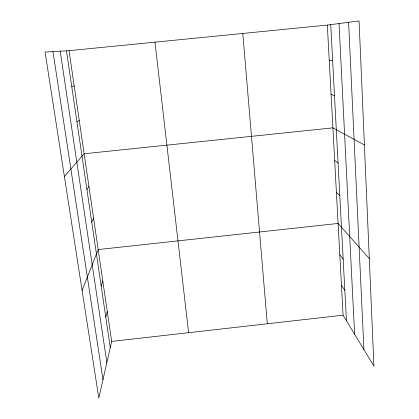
<?xml version="1.0" encoding="UTF-8"?>
<svg xmlns="http://www.w3.org/2000/svg" width="419" height="419" viewBox="0 0 419 419"><rect width="100%" height="100%" fill="white"/><g stroke="black" fill="none" stroke-linecap="round" stroke-linejoin="round"><path stroke-width="0.63" d="M69.015 50.673L111.663 341.422L98.805 398.05L45.074 52.04L69.015 50.673L327.328 25.082L359.062 20.95L373.926 366.117L343.082 315.182L327.328 25.082M105.771 317.141L107.28 311.526M101.168 285.947L102.791 280.919M82.087 290.388L98.187 249.562L338.102 223.447L369.291 258.581M91.756 222.185L93.615 218.393M86.948 189.603L88.933 186.465M64.4 176.493L84.135 153.763L332.911 127.858L364.399 144.948M76.96 121.966L79.222 120.248M71.78 86.848L74.184 85.895M111.663 341.422L343.082 315.182M329.234 60.189L332.634 60.546M331.094 94.437L334.493 95.553M334.681 160.482L338.07 163.012M336.415 192.337L339.799 195.521M339.804 254.752L343.177 259.172M341.464 285.323L344.832 290.325M52.977 51.589L102.985 379.635M60.2 51.176L106.861 362.571M66.459 50.819L110.265 347.587M154.978 42.157L188.613 332.696M242.805 33.457L267.291 323.777M330.727 24.642L346.445 320.739M339.034 23.558L354.615 334.231M348.608 22.312L363.912 349.582"/></g></svg>
